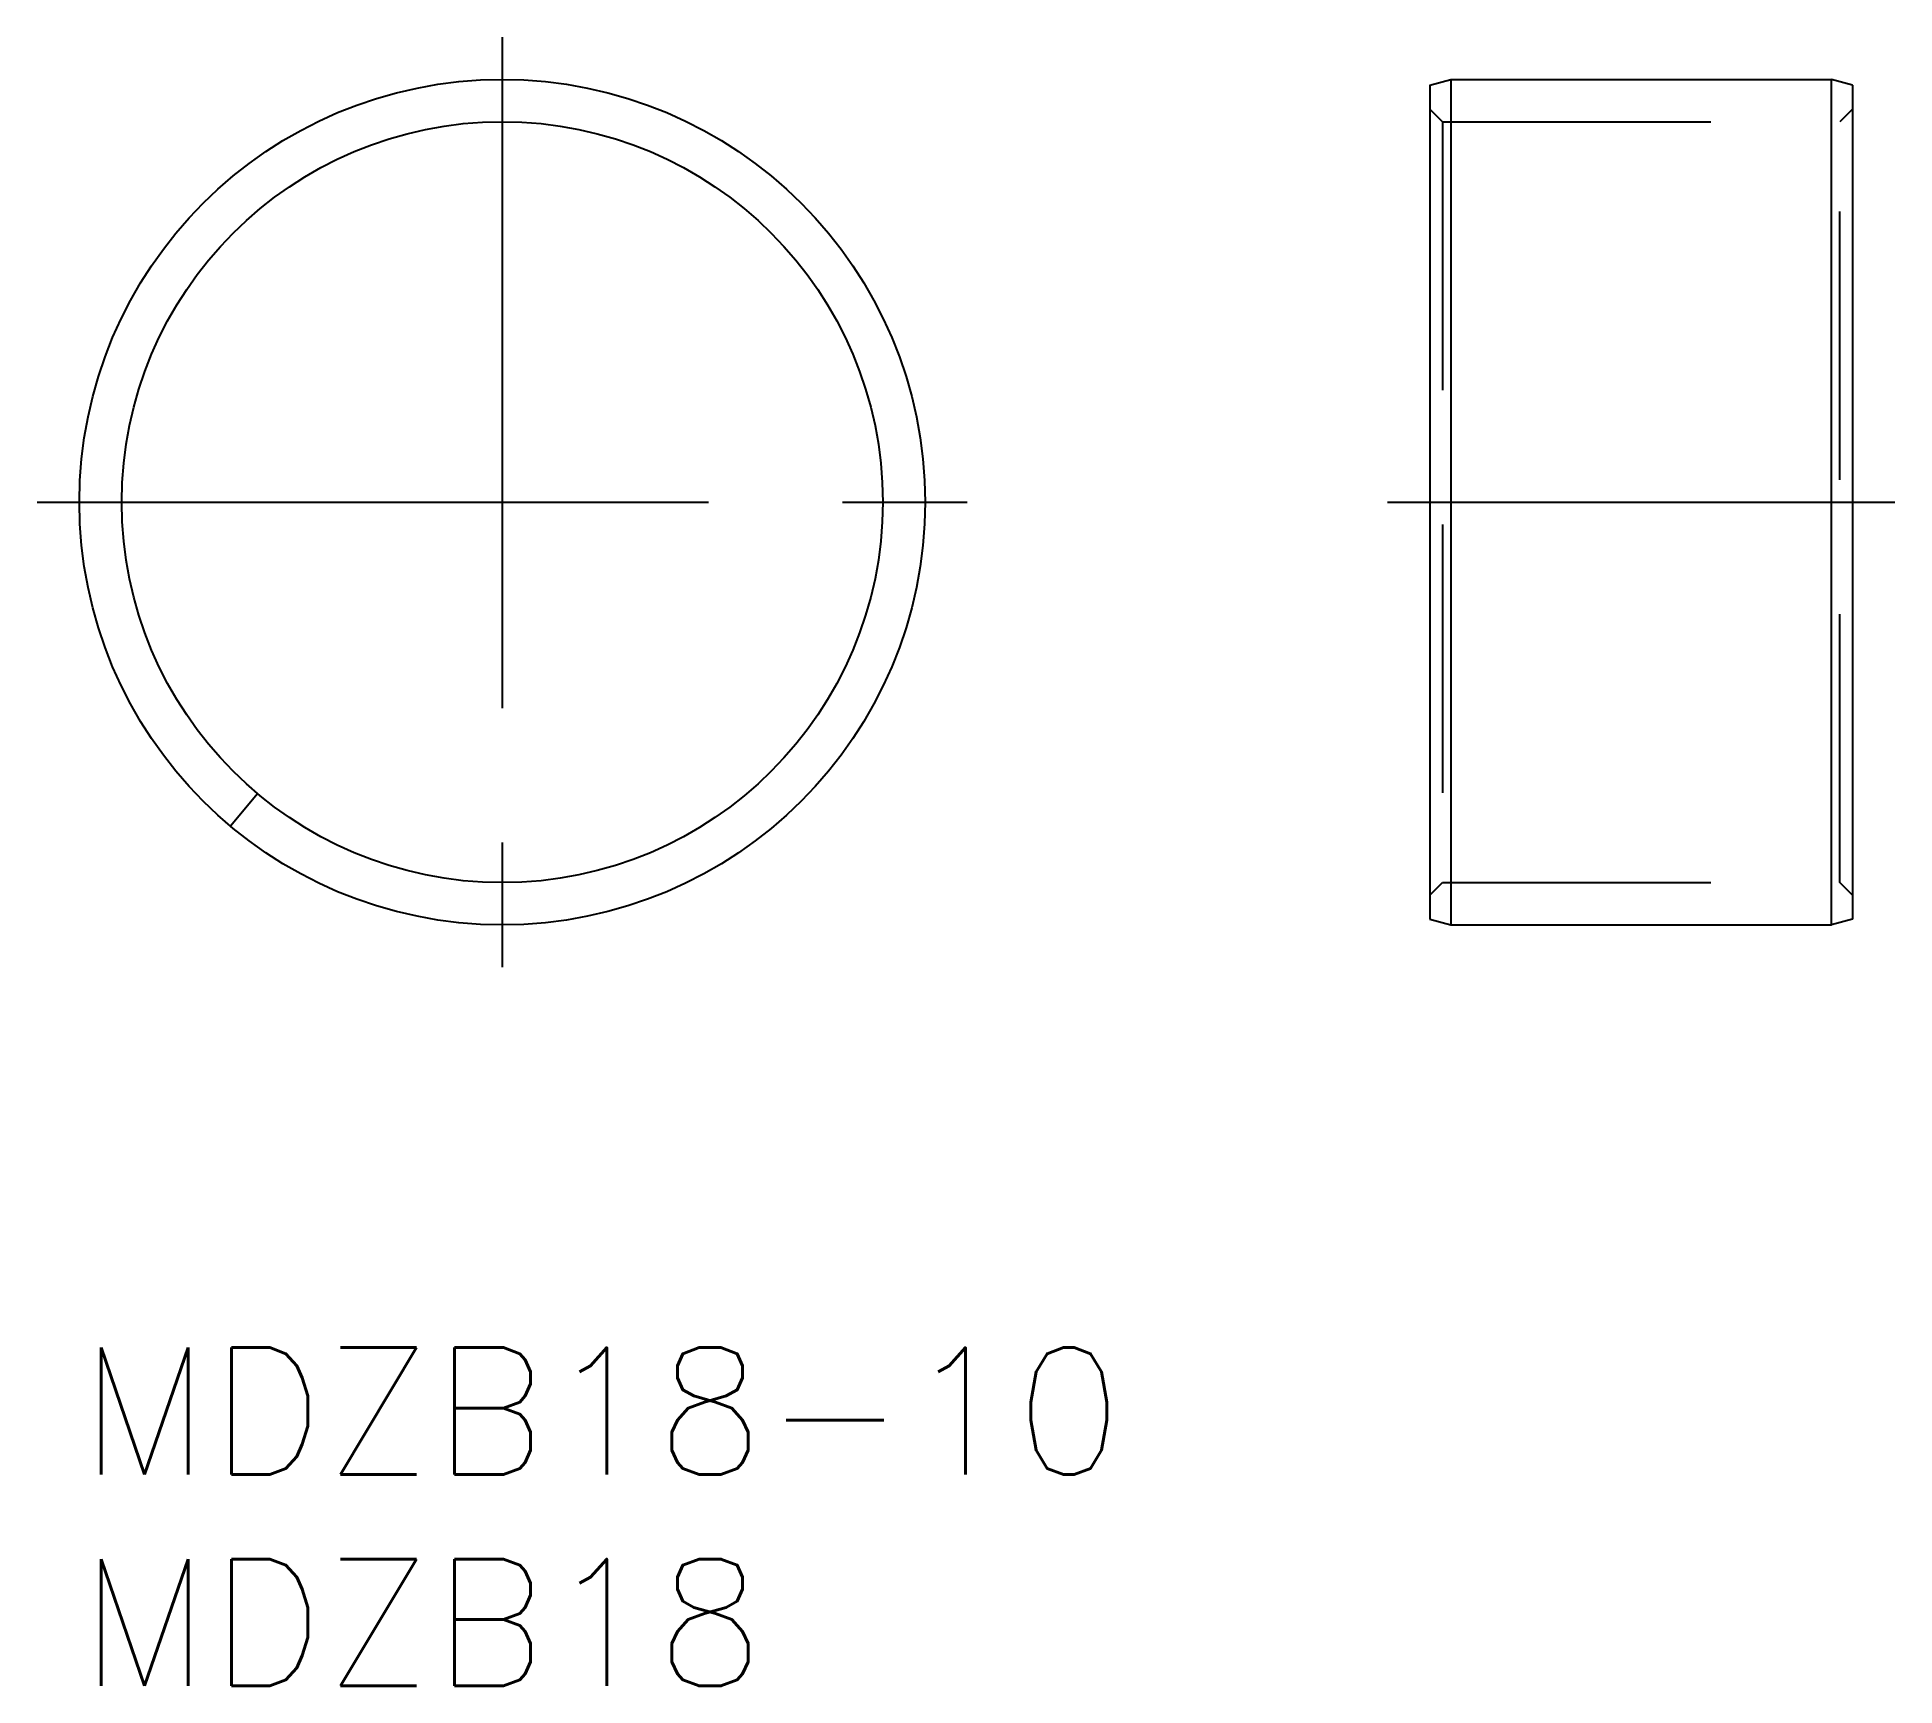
# Model space of a CAD drawing. Extents: x -1 to 42.9, y -8 to 31.
import ezdxf

# ---------------------------------------------------------------- set-up
doc = ezdxf.new("R2010")
doc.units = 0
doc.header["$LTSCALE"] = 0.5
doc.linetypes.add('CENTER', pattern=[50.8, 31.75, -6.35, 6.35, -6.35])
doc.linetypes.add('DASHED', pattern=[19.05, 12.7, -6.35])
for name, color, linetype in [('MSM_CENTER', 1, 'CENTER'), ('MSM_CONTINUOUS', 7, 'CONTINUOUS'), ('MSM_DASHED', 4, 'DASHED'), ('MSM_PART_NUMBER', 7, 'CONTINUOUS')]:
    doc.layers.add(name, color=color, linetype=linetype)
doc.styles.get("Standard").update_dxf_attribs({"font": 'txt.shx', "height": 1, "bigfont": 'bigfont.shx'})

# ---------------------------------------------------------------- blocks, each defined once
blk = doc.blocks.new('*U1')
at = {"layer": 'MSM_PART_NUMBER'}
blk.add_text('MDZB18-10', height=3, dxfattribs=at).set_placement((0, -3))
blk = doc.blocks.new('*U2')
at = {"layer": 'MSM_PART_NUMBER'}
blk.add_text('MDZB18', height=3, dxfattribs=at).set_placement((0, -8))

msp = doc.modelspace()

# ---------------------------------------------------------------- linework, layer by layer
at = {"layer": 'MSM_CENTER'}
for p, q in [((10, 31), (10, 9)), ((-1, 20), (21, 20)), ((30.939, 20), (42.939, 20))]:
    msp.add_line(p, q, dxfattribs=at)
at = {"layer": 'MSM_CONTINUOUS'}
for p, q in [((31.939, 29.866), (32.439, 30)), ((32.439, 30), (41.439, 30)), ((32.439, 30), (32.439, 10)), ((41.939, 29.866), (41.439, 30)), ((41.439, 10), (41.439, 30)), ((31.939, 29.866), (31.939, 10.134)), ((41.939, 29.866), (41.939, 10.134)), ((3.572, 12.34), (4.215, 13.106)), ((31.939, 10.134), (32.439, 10)), ((41.939, 10.134), (41.439, 10)), ((32.439, 10), (41.439, 10))]:
    msp.add_line(p, q, dxfattribs=at)
for radius in [10, 9]:
    msp.add_circle((10, 20), radius, dxfattribs=at)
at = {"layer": 'MSM_DASHED'}
for p, q in [((31.939, 29.3), (32.239, 29)), ((32.239, 29), (32.239, 11)), ((32.239, 29), (41.639, 29)), ((41.939, 29.3), (41.639, 29)), ((41.639, 11), (41.639, 29)), ((31.939, 10.7), (32.239, 11)), ((32.239, 11), (41.639, 11)), ((41.939, 10.7), (41.639, 11))]:
    msp.add_line(p, q, dxfattribs=at)

# ---------------------------------------------------------------- block references
at = {"layer": 'MSM_CONTINUOUS'}
for name in ['*U1', '*U2']:
    msp.add_blockref(name, (0, 0), dxfattribs=at)

doc.saveas('drawing.dxf')
